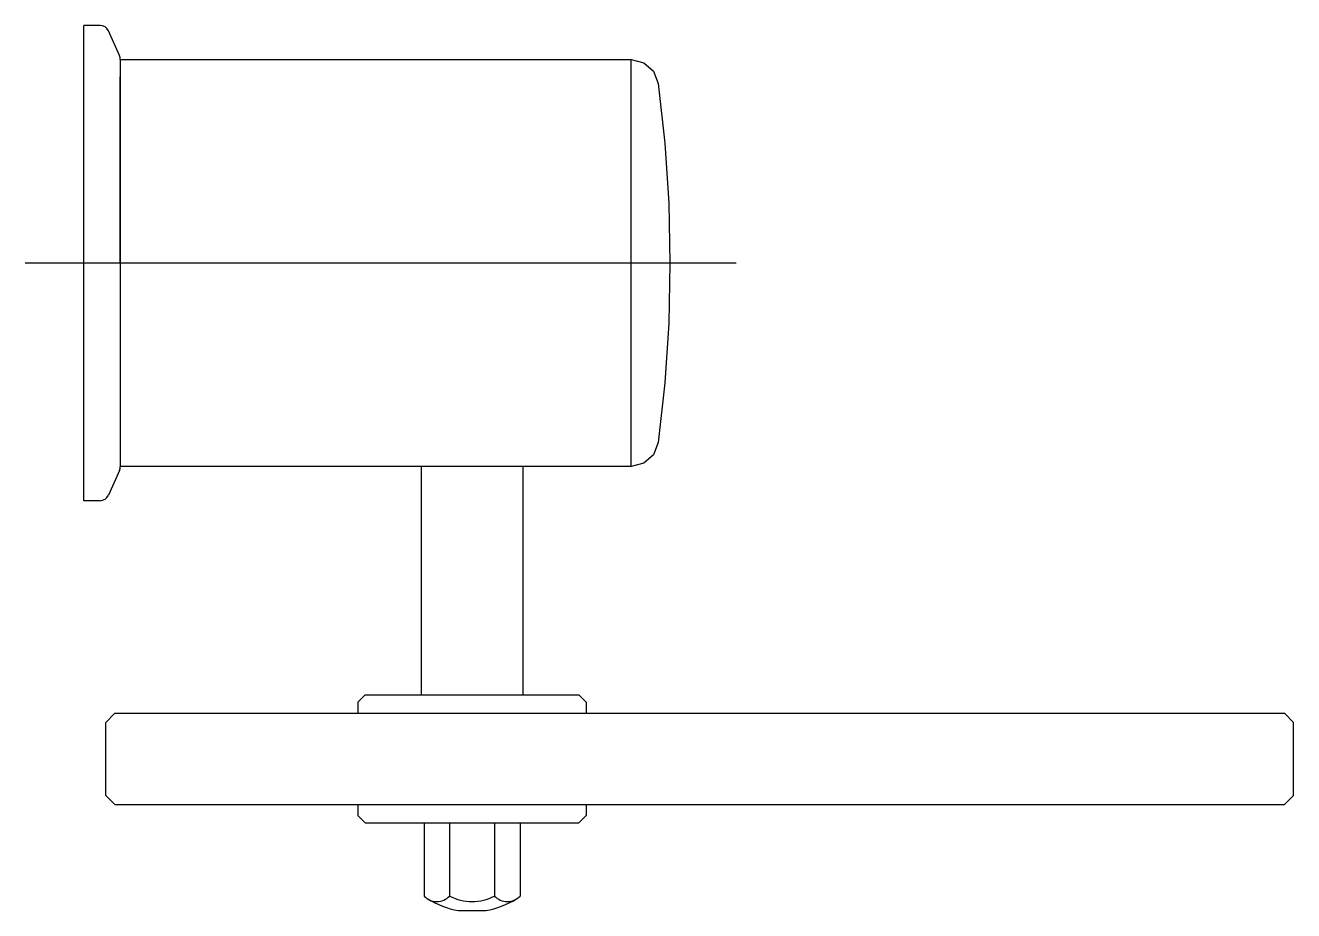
# Model space of a CAD drawing. Extents: x 44.806 to 44.944, y 0.083 to 0.18.
import ezdxf

# ---------------------------------------------------------------- set-up
doc = ezdxf.new("R2010")
doc.units = 0
doc.header["$LTSCALE"] = 0.2
doc.header["$MEASUREMENT"] = 0
doc.linetypes.add('AXES', pattern=[0.54, 0.3, -0.08, 0.08, -0.08])
doc.linetypes.add('CONTINU', pattern=[0])
doc.layers.get('0').update_dxf_attribs({"linetype": 'CONTINUOUS'})
doc.layers.add('DECA_EIXOS', color=5, linetype='AXES')

msp = doc.modelspace()

# ---------------------------------------------------------------- linework, layer by layer
at = {"linetype": 'CONTINU'}
for points in [[(44.81407, 0.17992), (44.81229, 0.17992)], [(44.81229, 0.154), (44.81229, 0.17992)], [(44.81619, 0.17662), (44.81498, 0.17933)], [(44.81627, 0.17621), (44.872, 0.17618)], [(44.81627, 0.17621), (44.81627, 0.154)], [(44.872, 0.17618), (44.87338, 0.17584), (44.87445, 0.17491), (44.87496, 0.17358)], [(44.872, 0.13182), (44.872, 0.17618)], [(44.81627, 0.154), (44.81627, 0.17431)], [(44.87496, 0.17358), (44.87568, 0.16707), (44.87611, 0.16054), (44.87625, 0.154)], [(44.81229, 0.12808), (44.81229, 0.154)], [(44.81627, 0.154), (44.81627, 0.13369)], [(44.81627, 0.154), (44.81627, 0.13179)], [(44.87625, 0.154), (44.87611, 0.14745), (44.87568, 0.14092), (44.87496, 0.13441)], [(44.87496, 0.13441), (44.87445, 0.13309), (44.87338, 0.13216), (44.872, 0.13182)], [(44.85291, 0.13182), (44.81627, 0.13179)], [(44.84912, 0.13182), (44.84912, 0.10689)], [(44.872, 0.13182), (44.85291, 0.13182)], [(44.86019, 0.13182), (44.86019, 0.10689)], [(44.872, 0.13182), (44.86238, 0.13182)], [(44.81619, 0.13137), (44.81498, 0.12867)], [(44.81407, 0.12808), (44.81229, 0.12808)], [(44.84299, 0.10689), (44.84219, 0.1061)], [(44.84299, 0.10689), (44.86632, 0.10689)], [(44.86632, 0.10689), (44.86712, 0.1061)], [(44.84219, 0.1061), (44.84219, 0.1049)], [(44.86712, 0.1061), (44.86712, 0.1049)], [(44.81469, 0.1039), (44.81568, 0.1049)], [(44.81469, 0.09593), (44.81469, 0.1039)], [(44.81568, 0.1049), (44.85466, 0.1049)], [(44.85466, 0.1049), (44.94329, 0.1049)], [(44.94329, 0.1049), (44.94429, 0.1039)], [(44.94429, 0.09593), (44.94429, 0.1039)], [(44.81568, 0.09493), (44.81469, 0.09593)], [(44.94429, 0.09593), (44.94329, 0.09493)], [(44.81568, 0.09493), (44.85466, 0.09493)], [(44.84219, 0.09493), (44.84219, 0.09373)], [(44.85466, 0.09493), (44.94329, 0.09493)], [(44.86712, 0.09493), (44.86712, 0.09373)], [(44.84219, 0.09373), (44.84299, 0.09294)], [(44.84299, 0.09294), (44.86632, 0.09294)], [(44.84942, 0.09294), (44.84942, 0.08496)], [(44.85221, 0.09294), (44.85221, 0.08496)], [(44.8571, 0.09294), (44.8571, 0.08496)], [(44.85989, 0.09294), (44.85989, 0.08496)], [(44.86712, 0.09373), (44.86632, 0.09294)], [(44.85316, 0.08337), (44.85615, 0.08337)]]:
    msp.add_lwpolyline(points, dxfattribs=at)
for points in [[(44.81498, 0.17933, 0.296181), (44.81407, 0.17992)], [(44.81627, 0.17621, 0.106738), (44.81619, 0.17662)], [(44.81619, 0.13137, 0.106418), (44.81627, 0.13179)], [(44.81407, 0.12808, 0.296219), (44.81498, 0.12867)], [(44.84942, 0.08496, 0.428579), (44.85221, 0.08496)], [(44.84982, 0.08465, 0.090533), (44.85316, 0.08337)], [(44.85221, 0.08496, 0.244903), (44.8571, 0.08496)], [(44.85615, 0.08337, 0.090449), (44.85949, 0.08464)], [(44.8571, 0.08496, 0.428577), (44.85989, 0.08496)]]:
    msp.add_lwpolyline(points, format="xyb", dxfattribs=at)
at = {"layer": 'DECA_EIXOS'}
msp.add_lwpolyline([(44.88346, 0.154), (44.80592, 0.154)], dxfattribs=at)

doc.saveas('drawing.dxf')
